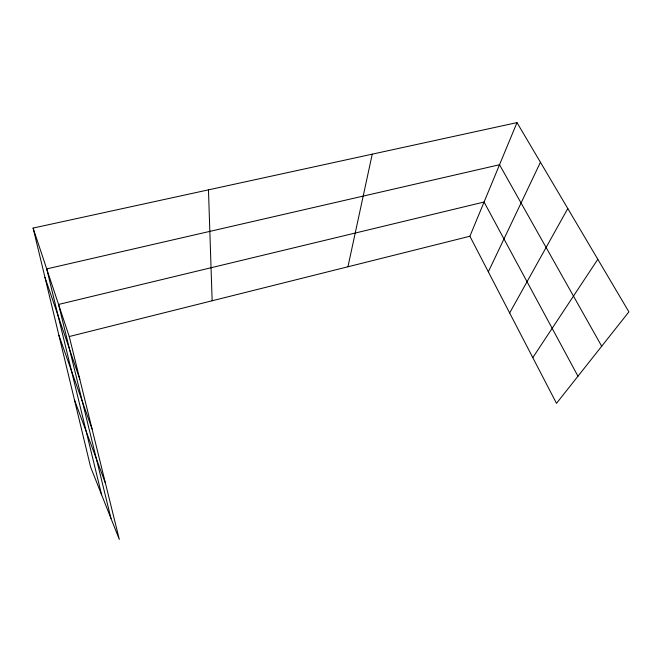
<?xml version="1.0" encoding="UTF-8"?>
<svg xmlns="http://www.w3.org/2000/svg" width="662" height="662" viewBox="0 0 662 662"><rect width="100%" height="100%" fill="white"/><g stroke="black" fill="none" stroke-linecap="round" stroke-linejoin="round"><path stroke-width="0.99" d="M347.939 266.778L372.243 154.155M516.997 122.611L628.9 311.876L556.485 403.34L469.888 236.243L516.997 122.611L33.1 228.076L90.644 467.14L119.301 539.389L69.253 336.544L33.1 228.076M488.333 271.834L540.432 162.256M509.649 312.969L567.789 208.522M532.794 357.621L597.811 259.289M69.253 336.544L469.888 236.243M601.7 346.234L499.529 164.73L46.712 268.913L101.617 494.82M577.967 376.206L484.071 202.026L58.562 304.454L110.984 518.429M74.417 399.74L105.473 483.343M58.926 335.394L92.068 429.009M44.958 277.353L79.804 379.293M208.464 189.853L212.146 300.771"/></g></svg>
